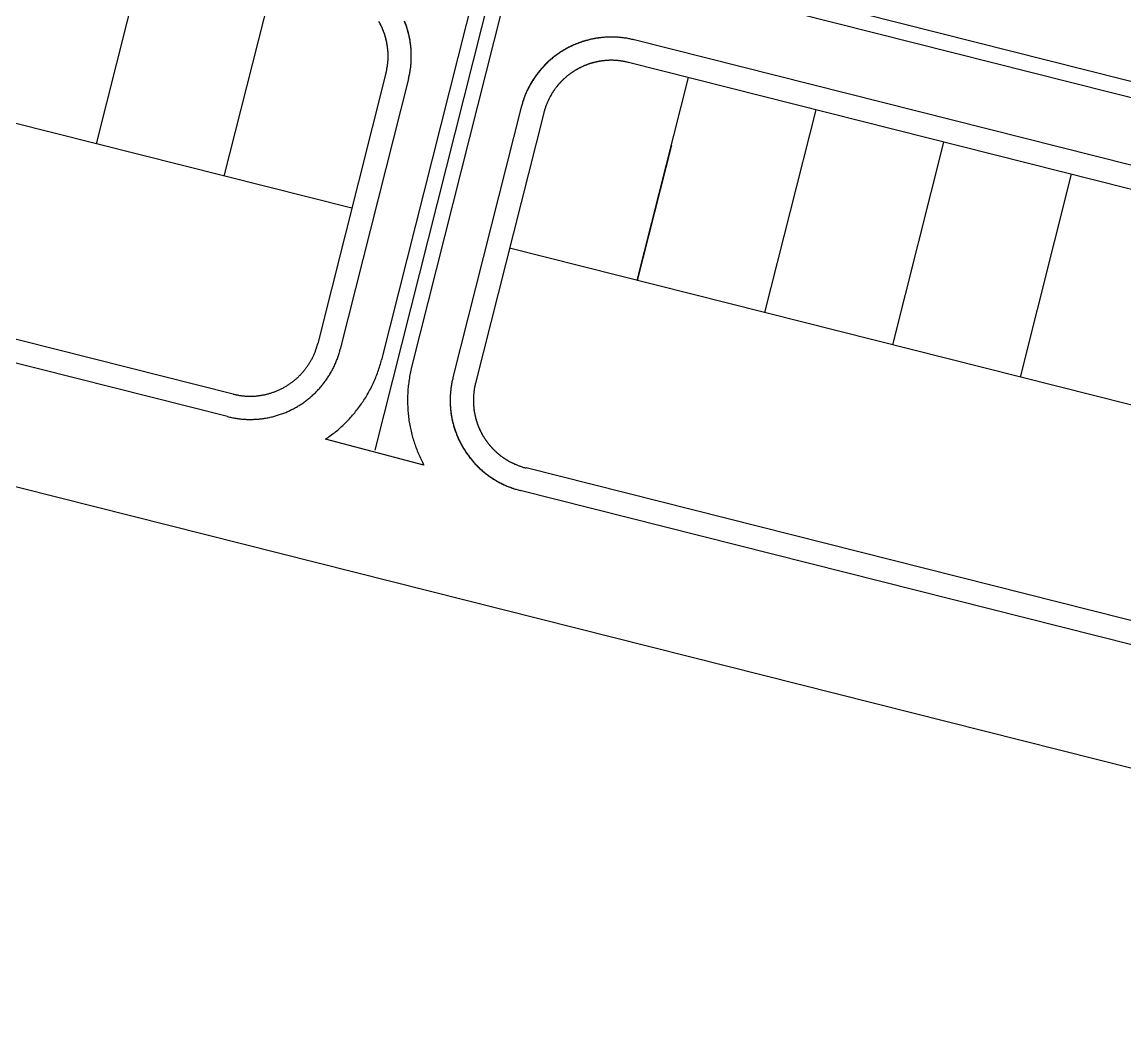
# Model space of a CAD drawing. Header units: metres. Extents: x 680594 to 684853, y 828874 to 830078.
# Drawn here: x 683528.8 to 683671.1, y 829248.1 to 829378.9 of the extents above; entities that cross this region are included whole.
import ezdxf

# ---------------------------------------------------------------- set-up
doc = ezdxf.new("R2010")
doc.units = ezdxf.units.M
doc.layers.add('PLOT_LINES', color=7, linetype='Continuous')

msp = doc.modelspace()

# ---------------------------------------------------------------- linework, layer by layer
at = {"layer": 'PLOT_LINES'}
for points in [[(683622.55, 829514.79), (683574.31, 829323.59)], [(683622.55, 829514.79), (683574.31, 829323.59)], [(683616.7, 829499.76), (683575.19, 829335.26)], [(683616.7, 829499.76), (683575.19, 829335.26)], [(683620.58, 829498.78), (683579.07, 829334.29)], [(683620.58, 829498.78), (683579.07, 829334.29)], [(684472.77, 829080.44), (682895.73, 829478.39)], [(683555.29, 829327.91), (683294.55, 829393.71)], [(683555.29, 829327.91), (683294.55, 829393.71)], [(683882.73, 829318), (683598.72, 829389.66)], [(683882.73, 829318), (683598.72, 829389.66)], [(683571.35, 829354.8), (683439.49, 829388.07)], [(683571.35, 829354.8), (683439.49, 829388.07)], [(683538.39, 829363.12), (683544.99, 829389.29)], [(683538.39, 829363.12), (683544.99, 829389.29)], [(683882.24, 829316.06), (683598.23, 829387.72)], [(683882.24, 829316.06), (683598.23, 829387.72)], [(683554.87, 829358.96), (683561.48, 829385.14)], [(683554.87, 829358.96), (683561.48, 829385.14)], [(683575.76, 829372.25), (683575.78, 829372.35), (683575.81, 829372.45), (683575.83, 829372.56), (683575.85, 829372.66), (683575.87, 829372.76), (683575.89, 829372.86), (683575.91, 829372.97), (683575.93, 829373.07), (683575.94, 829373.17), (683575.95, 829373.28), (683575.97, 829373.38), (683575.98, 829373.49), (683575.99, 829373.59), (683576, 829373.69), (683576.01, 829373.8), (683576.02, 829373.9), (683576.02, 829374.01), (683576.03, 829374.11), (683576.03, 829374.22), (683576.03, 829374.32), (683576.03, 829374.43), (683576.03, 829374.53), (683576.03, 829374.64), (683576.03, 829374.74), (683576.02, 829374.85), (683576.02, 829374.95), (683576.01, 829375.05), (683576, 829375.16), (683576, 829375.26), (683575.99, 829375.37), (683575.97, 829375.47), (683575.96, 829375.58), (683575.95, 829375.68), (683575.93, 829375.78), (683575.92, 829375.89), (683575.9, 829375.99), (683575.88, 829376.09), (683575.86, 829376.2), (683575.84, 829376.3), (683575.82, 829376.4), (683575.8, 829376.5), (683575.77, 829376.6), (683575.75, 829376.71), (683575.72, 829376.81), (683575.69, 829376.91), (683575.66, 829377.01), (683575.63, 829377.11), (683575.6, 829377.21), (683575.57, 829377.31), (683575.53, 829377.41), (683575.5, 829377.51), (683575.46, 829377.6), (683575.42, 829377.7), (683575.39, 829377.8), (683575.35, 829377.9), (683575.31, 829377.99), (683575.26, 829378.09), (683575.22, 829378.18), (683575.18, 829378.28), (683575.13, 829378.37), (683575.09, 829378.47), (683575.04, 829378.56), (683574.99, 829378.65), (683574.94, 829378.75), (683574.89, 829378.84), (683574.84, 829378.93)], [(683575.76, 829372.25), (683575.78, 829372.35), (683575.81, 829372.45), (683575.83, 829372.56), (683575.85, 829372.66), (683575.87, 829372.76), (683575.89, 829372.87), (683575.91, 829372.97), (683575.93, 829373.08), (683575.94, 829373.18), (683575.96, 829373.29), (683575.97, 829373.39), (683575.98, 829373.49), (683575.99, 829373.6), (683576, 829373.71), (683576.01, 829373.81), (683576.02, 829373.92), (683576.02, 829374.02), (683576.03, 829374.13), (683576.03, 829374.23), (683576.03, 829374.34), (683576.03, 829374.44), (683576.03, 829374.55), (683576.03, 829374.65), (683576.03, 829374.76), (683576.02, 829374.86), (683576.02, 829374.97), (683576.01, 829375.08), (683576, 829375.18), (683575.99, 829375.29), (683575.98, 829375.39), (683575.97, 829375.5), (683575.96, 829375.6), (683575.94, 829375.7), (683575.93, 829375.81), (683575.91, 829375.91), (683575.89, 829376.02), (683575.88, 829376.12), (683575.86, 829376.22), (683575.83, 829376.33), (683575.81, 829376.43), (683575.79, 829376.53), (683575.76, 829376.64), (683575.74, 829376.74), (683575.71, 829376.84), (683575.68, 829376.94), (683575.65, 829377.04), (683575.62, 829377.14), (683575.59, 829377.24), (683575.55, 829377.34), (683575.52, 829377.44), (683575.48, 829377.54), (683575.45, 829377.64), (683575.41, 829377.74), (683575.37, 829377.84), (683575.33, 829377.94), (683575.29, 829378.03), (683575.25, 829378.13), (683575.2, 829378.23), (683575.16, 829378.32), (683575.11, 829378.42), (683575.06, 829378.51), (683575.02, 829378.6), (683574.97, 829378.7), (683574.92, 829378.79), (683574.87, 829378.88)], [(683578.67, 829371.52), (683578.7, 829371.65), (683578.73, 829371.79), (683578.76, 829371.93), (683578.79, 829372.06), (683578.82, 829372.2), (683578.84, 829372.34), (683578.87, 829372.48), (683578.89, 829372.62), (683578.91, 829372.76), (683578.93, 829372.9), (683578.95, 829373.04), (683578.96, 829373.18), (683578.98, 829373.32), (683578.99, 829373.46), (683579, 829373.6), (683579.01, 829373.74), (683579.02, 829373.88), (683579.02, 829374.02), (683579.03, 829374.16), (683579.03, 829374.3), (683579.03, 829374.44), (683579.03, 829374.58), (683579.03, 829374.72), (683579.02, 829374.86), (683579.02, 829375), (683579.01, 829375.14), (683579, 829375.28), (683578.99, 829375.42), (683578.98, 829375.56), (683578.97, 829375.7), (683578.95, 829375.84), (683578.93, 829375.98), (683578.92, 829376.12), (683578.89, 829376.26), (683578.87, 829376.4), (683578.85, 829376.54), (683578.82, 829376.68), (683578.8, 829376.82), (683578.77, 829376.95), (683578.74, 829377.09), (683578.71, 829377.23), (683578.67, 829377.36), (683578.64, 829377.5), (683578.6, 829377.64), (683578.56, 829377.77), (683578.52, 829377.91), (683578.48, 829378.04), (683578.44, 829378.18), (683578.4, 829378.31), (683578.35, 829378.44), (683578.3, 829378.57), (683578.25, 829378.71), (683578.2, 829378.84), (683578.15, 829378.97)], [(683578.67, 829371.52), (683578.7, 829371.65), (683578.73, 829371.79), (683578.76, 829371.92), (683578.79, 829372.06), (683578.82, 829372.2), (683578.84, 829372.33), (683578.87, 829372.47), (683578.89, 829372.61), (683578.91, 829372.75), (683578.93, 829372.89), (683578.95, 829373.02), (683578.96, 829373.16), (683578.98, 829373.3), (683578.99, 829373.44), (683579, 829373.58), (683579.01, 829373.72), (683579.02, 829373.86), (683579.02, 829374), (683579.03, 829374.14), (683579.03, 829374.28), (683579.03, 829374.42), (683579.03, 829374.56), (683579.03, 829374.7), (683579.03, 829374.84), (683579.02, 829374.98), (683579.01, 829375.12), (683579, 829375.25), (683578.99, 829375.39), (683578.98, 829375.53), (683578.97, 829375.67), (683578.95, 829375.81), (683578.94, 829375.95), (683578.92, 829376.09), (683578.9, 829376.23), (683578.88, 829376.36), (683578.86, 829376.5), (683578.83, 829376.64), (683578.8, 829376.78), (683578.78, 829376.91), (683578.75, 829377.05), (683578.72, 829377.19), (683578.68, 829377.32), (683578.65, 829377.46), (683578.61, 829377.59), (683578.58, 829377.73), (683578.54, 829377.86), (683578.5, 829377.99), (683578.46, 829378.13), (683578.41, 829378.26), (683578.37, 829378.39), (683578.32, 829378.52), (683578.27, 829378.66), (683578.22, 829378.79), (683578.17, 829378.92)], [(683607.78, 829376.55), (683607.65, 829376.58), (683607.51, 829376.61), (683607.37, 829376.64), (683607.23, 829376.67), (683607.1, 829376.7), (683606.96, 829376.72), (683606.82, 829376.75), (683606.68, 829376.77), (683606.54, 829376.79), (683606.4, 829376.81), (683606.26, 829376.83), (683606.12, 829376.84), (683605.98, 829376.86), (683605.84, 829376.87), (683605.7, 829376.88), (683605.56, 829376.89), (683605.42, 829376.9), (683605.28, 829376.9), (683605.14, 829376.91), (683605, 829376.91), (683604.86, 829376.91), (683604.72, 829376.91), (683604.58, 829376.91), (683604.44, 829376.9), (683604.3, 829376.9), (683604.16, 829376.89), (683604.02, 829376.88), (683603.88, 829376.87), (683603.73, 829376.86), (683603.59, 829376.84), (683603.46, 829376.83), (683603.32, 829376.81), (683603.18, 829376.79), (683603.04, 829376.77), (683602.9, 829376.75), (683602.76, 829376.73), (683602.62, 829376.7), (683602.48, 829376.67), (683602.35, 829376.65), (683602.21, 829376.62), (683602.07, 829376.58), (683601.93, 829376.55), (683601.8, 829376.52), (683601.66, 829376.48), (683601.53, 829376.44), (683601.39, 829376.4), (683601.26, 829376.36), (683601.12, 829376.32), (683600.99, 829376.27), (683600.86, 829376.23), (683600.72, 829376.18), (683600.59, 829376.13), (683600.46, 829376.08), (683600.33, 829376.03), (683600.2, 829375.97), (683600.07, 829375.92), (683599.94, 829375.86), (683599.81, 829375.8), (683599.69, 829375.74), (683599.56, 829375.68), (683599.43, 829375.62), (683599.31, 829375.56), (683599.18, 829375.49), (683599.06, 829375.42), (683598.94, 829375.35), (683598.82, 829375.28), (683598.7, 829375.21), (683598.57, 829375.14), (683598.46, 829375.07), (683598.34, 829374.99), (683598.22, 829374.91), (683598.1, 829374.84), (683597.99, 829374.76), (683597.87, 829374.67), (683597.76, 829374.59), (683597.64, 829374.51), (683597.53, 829374.42), (683597.42, 829374.34), (683597.31, 829374.25), (683597.2, 829374.16), (683597.09, 829374.07), (683596.99, 829373.98), (683596.88, 829373.89), (683596.78, 829373.79), (683596.67, 829373.7), (683596.57, 829373.6), (683596.47, 829373.5), (683596.37, 829373.4), (683596.27, 829373.3), (683596.17, 829373.2), (683596.08, 829373.1), (683595.98, 829373), (683595.89, 829372.89), (683595.79, 829372.79), (683595.7, 829372.68), (683595.61, 829372.57), (683595.52, 829372.46), (683595.43, 829372.35), (683595.35, 829372.24), (683595.26, 829372.13), (683595.18, 829372.02), (683595.1, 829371.9), (683595.01, 829371.79), (683594.93, 829371.67), (683594.86, 829371.56), (683594.78, 829371.44), (683594.7, 829371.32), (683594.63, 829371.2), (683594.56, 829371.08), (683594.48, 829370.96), (683594.41, 829370.84), (683594.34, 829370.72), (683594.28, 829370.59), (683594.21, 829370.47), (683594.15, 829370.34), (683594.08, 829370.22), (683594.02, 829370.09), (683593.96, 829369.96), (683593.9, 829369.84), (683593.85, 829369.71), (683593.79, 829369.58), (683593.74, 829369.45), (683593.69, 829369.32), (683593.63, 829369.19), (683593.59, 829369.05), (683593.54, 829368.92), (683593.49, 829368.79), (683593.45, 829368.66), (683593.4, 829368.52), (683593.36, 829368.39), (683593.32, 829368.25), (683593.28, 829368.12), (683593.25, 829367.98), (683593.21, 829367.85)], [(683607.78, 829376.55), (683607.65, 829376.58), (683607.51, 829376.61), (683607.37, 829376.64), (683607.24, 829376.67), (683607.1, 829376.7), (683606.96, 829376.72), (683606.83, 829376.75), (683606.69, 829376.77), (683606.55, 829376.79), (683606.41, 829376.81), (683606.27, 829376.82), (683606.13, 829376.84), (683606, 829376.85), (683605.86, 829376.87), (683605.72, 829376.88), (683605.58, 829376.89), (683605.44, 829376.9), (683605.3, 829376.9), (683605.16, 829376.91), (683605.02, 829376.91), (683604.88, 829376.91), (683604.74, 829376.91), (683604.6, 829376.91), (683604.46, 829376.9), (683604.32, 829376.9), (683604.18, 829376.89), (683604.04, 829376.88), (683603.9, 829376.87), (683603.77, 829376.86), (683603.63, 829376.85), (683603.49, 829376.83), (683603.35, 829376.82), (683603.21, 829376.8), (683603.07, 829376.78), (683602.93, 829376.76), (683602.8, 829376.73), (683602.66, 829376.71), (683602.52, 829376.68), (683602.38, 829376.65), (683602.25, 829376.63), (683602.11, 829376.59), (683601.98, 829376.56), (683601.84, 829376.53), (683601.71, 829376.49), (683601.57, 829376.45), (683601.44, 829376.42), (683601.3, 829376.37), (683601.17, 829376.33), (683601.04, 829376.29), (683600.91, 829376.24), (683600.77, 829376.2), (683600.64, 829376.15), (683600.51, 829376.1), (683600.38, 829376.05), (683600.25, 829376), (683600.12, 829375.94), (683600, 829375.89), (683599.87, 829375.83), (683599.74, 829375.77), (683599.62, 829375.71), (683599.49, 829375.65), (683599.37, 829375.59), (683599.24, 829375.52), (683599.12, 829375.46), (683599, 829375.39), (683598.88, 829375.32), (683598.76, 829375.25), (683598.64, 829375.18), (683598.52, 829375.1), (683598.4, 829375.03), (683598.28, 829374.95), (683598.16, 829374.88), (683598.05, 829374.8), (683597.93, 829374.72), (683597.82, 829374.64), (683597.71, 829374.56), (683597.6, 829374.47), (683597.49, 829374.39), (683597.38, 829374.3), (683597.27, 829374.21), (683597.16, 829374.12), (683597.05, 829374.03), (683596.95, 829373.94), (683596.84, 829373.85), (683596.74, 829373.76), (683596.64, 829373.66), (683596.54, 829373.57), (683596.43, 829373.47), (683596.34, 829373.37), (683596.24, 829373.27), (683596.14, 829373.17), (683596.05, 829373.07), (683595.95, 829372.96), (683595.86, 829372.86), (683595.77, 829372.76), (683595.68, 829372.65), (683595.59, 829372.54), (683595.5, 829372.43), (683595.41, 829372.32), (683595.33, 829372.21), (683595.24, 829372.1), (683595.16, 829371.99), (683595.08, 829371.88), (683595, 829371.76), (683594.92, 829371.65), (683594.84, 829371.53), (683594.76, 829371.42), (683594.69, 829371.3), (683594.61, 829371.18), (683594.54, 829371.06), (683594.47, 829370.94), (683594.4, 829370.82), (683594.33, 829370.7), (683594.27, 829370.57), (683594.2, 829370.45), (683594.14, 829370.33), (683594.08, 829370.2), (683594.02, 829370.08), (683593.96, 829369.95), (683593.9, 829369.82), (683593.84, 829369.69), (683593.79, 829369.57), (683593.73, 829369.44), (683593.68, 829369.31), (683593.63, 829369.18), (683593.58, 829369.05), (683593.53, 829368.91), (683593.49, 829368.78), (683593.44, 829368.65), (683593.4, 829368.52), (683593.36, 829368.38), (683593.32, 829368.25), (683593.28, 829368.12), (683593.25, 829367.98), (683593.21, 829367.85)], [(683868.52, 829310.75), (683607.78, 829376.55)], [(683868.52, 829310.75), (683607.78, 829376.55)], [(683607.05, 829373.64), (683606.95, 829373.66), (683606.84, 829373.69), (683606.74, 829373.71), (683606.64, 829373.73), (683606.53, 829373.75), (683606.43, 829373.77), (683606.33, 829373.79), (683606.22, 829373.8), (683606.12, 829373.82), (683606.01, 829373.83), (683605.91, 829373.85), (683605.8, 829373.86), (683605.7, 829373.87), (683605.59, 829373.88), (683605.49, 829373.89), (683605.38, 829373.89), (683605.28, 829373.9), (683605.17, 829373.9), (683605.07, 829373.91), (683604.96, 829373.91), (683604.86, 829373.91), (683604.75, 829373.91), (683604.64, 829373.91), (683604.54, 829373.9), (683604.43, 829373.9), (683604.33, 829373.89), (683604.22, 829373.89), (683604.12, 829373.88), (683604.01, 829373.87), (683603.91, 829373.86), (683603.8, 829373.85), (683603.7, 829373.84), (683603.59, 829373.82), (683603.49, 829373.81), (683603.39, 829373.79), (683603.28, 829373.77), (683603.18, 829373.75), (683603.07, 829373.73), (683602.97, 829373.71), (683602.87, 829373.69), (683602.76, 829373.67), (683602.66, 829373.64), (683602.56, 829373.61), (683602.46, 829373.59), (683602.36, 829373.56), (683602.26, 829373.53), (683602.15, 829373.5), (683602.05, 829373.47), (683601.95, 829373.43), (683601.85, 829373.4), (683601.75, 829373.36), (683601.66, 829373.33), (683601.56, 829373.29), (683601.46, 829373.25), (683601.36, 829373.21), (683601.27, 829373.17), (683601.17, 829373.12), (683601.07, 829373.08), (683600.98, 829373.04), (683600.88, 829372.99), (683600.79, 829372.94), (683600.69, 829372.89), (683600.6, 829372.85), (683600.51, 829372.79), (683600.42, 829372.74), (683600.32, 829372.69), (683600.23, 829372.64), (683600.14, 829372.58), (683600.05, 829372.53), (683599.96, 829372.47), (683599.88, 829372.41), (683599.79, 829372.35), (683599.7, 829372.29), (683599.62, 829372.23), (683599.53, 829372.17), (683599.44, 829372.11), (683599.36, 829372.04), (683599.28, 829371.98), (683599.2, 829371.91), (683599.11, 829371.85), (683599.03, 829371.78), (683598.95, 829371.71), (683598.87, 829371.64), (683598.79, 829371.57), (683598.72, 829371.5), (683598.64, 829371.43), (683598.56, 829371.35), (683598.49, 829371.28), (683598.41, 829371.21), (683598.34, 829371.13), (683598.27, 829371.05), (683598.2, 829370.98), (683598.13, 829370.9), (683598.06, 829370.82), (683597.99, 829370.74), (683597.92, 829370.66), (683597.85, 829370.58), (683597.79, 829370.49), (683597.72, 829370.41), (683597.66, 829370.33), (683597.6, 829370.24), (683597.53, 829370.16), (683597.47, 829370.07), (683597.41, 829369.98), (683597.35, 829369.9), (683597.3, 829369.81), (683597.24, 829369.72), (683597.18, 829369.63), (683597.13, 829369.54), (683597.07, 829369.45), (683597.02, 829369.36), (683596.97, 829369.26), (683596.92, 829369.17), (683596.87, 829369.08), (683596.82, 829368.98), (683596.77, 829368.89), (683596.73, 829368.8), (683596.68, 829368.7), (683596.64, 829368.6), (683596.6, 829368.51), (683596.56, 829368.41), (683596.52, 829368.31), (683596.48, 829368.22), (683596.44, 829368.12), (683596.4, 829368.02), (683596.36, 829367.92), (683596.33, 829367.82), (683596.3, 829367.72), (683596.26, 829367.62), (683596.23, 829367.52), (683596.2, 829367.42), (683596.17, 829367.32), (683596.15, 829367.21), (683596.12, 829367.11)], [(683607.05, 829373.64), (683606.95, 829373.66), (683606.84, 829373.69), (683606.74, 829373.71), (683606.64, 829373.73), (683606.54, 829373.75), (683606.43, 829373.77), (683606.33, 829373.79), (683606.23, 829373.8), (683606.12, 829373.82), (683606.02, 829373.83), (683605.92, 829373.85), (683605.81, 829373.86), (683605.71, 829373.87), (683605.6, 829373.88), (683605.5, 829373.89), (683605.4, 829373.89), (683605.29, 829373.9), (683605.19, 829373.9), (683605.08, 829373.91), (683604.98, 829373.91), (683604.87, 829373.91), (683604.77, 829373.91), (683604.66, 829373.91), (683604.56, 829373.91), (683604.45, 829373.9), (683604.35, 829373.9), (683604.24, 829373.89), (683604.14, 829373.88), (683604.04, 829373.87), (683603.93, 829373.86), (683603.83, 829373.85), (683603.72, 829373.84), (683603.62, 829373.83), (683603.52, 829373.81), (683603.41, 829373.79), (683603.31, 829373.78), (683603.21, 829373.76), (683603.1, 829373.74), (683603, 829373.72), (683602.9, 829373.7), (683602.8, 829373.67), (683602.69, 829373.65), (683602.59, 829373.62), (683602.49, 829373.6), (683602.39, 829373.57), (683602.29, 829373.54), (683602.19, 829373.51), (683602.09, 829373.48), (683601.99, 829373.44), (683601.89, 829373.41), (683601.79, 829373.38), (683601.69, 829373.34), (683601.6, 829373.3), (683601.5, 829373.26), (683601.4, 829373.22), (683601.31, 829373.18), (683601.21, 829373.14), (683601.11, 829373.1), (683601.02, 829373.06), (683600.92, 829373.01), (683600.83, 829372.96), (683600.74, 829372.92), (683600.64, 829372.87), (683600.55, 829372.82), (683600.46, 829372.77), (683600.37, 829372.72), (683600.28, 829372.66), (683600.19, 829372.61), (683600.1, 829372.56), (683600.01, 829372.5), (683599.92, 829372.44), (683599.83, 829372.39), (683599.75, 829372.33), (683599.66, 829372.27), (683599.58, 829372.21), (683599.49, 829372.14), (683599.41, 829372.08), (683599.33, 829372.02), (683599.24, 829371.95), (683599.16, 829371.89), (683599.08, 829371.82), (683599, 829371.75), (683598.92, 829371.68), (683598.84, 829371.62), (683598.77, 829371.54), (683598.69, 829371.47), (683598.61, 829371.4), (683598.54, 829371.33), (683598.46, 829371.25), (683598.39, 829371.18), (683598.32, 829371.1), (683598.25, 829371.03), (683598.18, 829370.95), (683598.11, 829370.87), (683598.04, 829370.79), (683597.97, 829370.71), (683597.9, 829370.63), (683597.84, 829370.55), (683597.77, 829370.47), (683597.71, 829370.39), (683597.64, 829370.3), (683597.58, 829370.22), (683597.52, 829370.14), (683597.46, 829370.05), (683597.4, 829369.96), (683597.34, 829369.88), (683597.28, 829369.79), (683597.23, 829369.7), (683597.17, 829369.61), (683597.12, 829369.52), (683597.07, 829369.43), (683597.01, 829369.34), (683596.96, 829369.25), (683596.91, 829369.16), (683596.86, 829369.06), (683596.82, 829368.97), (683596.77, 829368.88), (683596.72, 829368.78), (683596.68, 829368.69), (683596.64, 829368.59), (683596.59, 829368.5), (683596.55, 829368.4), (683596.51, 829368.3), (683596.47, 829368.21), (683596.43, 829368.11), (683596.4, 829368.01), (683596.36, 829367.91), (683596.33, 829367.81), (683596.29, 829367.72), (683596.26, 829367.62), (683596.23, 829367.52), (683596.2, 829367.41), (683596.17, 829367.31), (683596.15, 829367.21), (683596.12, 829367.11)], [(683575.76, 829372.25), (683566.95, 829337.34)], [(683575.76, 829372.25), (683566.95, 829337.34)], [(683697.22, 829350.88), (683607.05, 829373.64)], [(683697.22, 829350.88), (683607.05, 829373.64)], [(683578.67, 829371.52), (683569.86, 829336.61)], [(683578.67, 829371.52), (683569.86, 829336.61)], [(683608.2, 829345.5), (683614.81, 829371.68)], [(683608.2, 829345.5), (683614.81, 829371.68)], [(683593.21, 829367.85), (683584.4, 829332.94)], [(683593.21, 829367.85), (683584.4, 829332.94)], [(683596.12, 829367.11), (683587.31, 829332.21)], [(683596.12, 829367.11), (683587.31, 829332.21)], [(683624.68, 829341.34), (683631.29, 829367.52)], [(683624.68, 829341.34), (683631.29, 829367.52)], [(683612.6, 829362.95), (683608.2, 829345.5)], [(683612.6, 829362.95), (683608.2, 829345.5)], [(683641.17, 829337.18), (683647.77, 829363.36)], [(683641.17, 829337.18), (683647.77, 829363.36)], [(683556.02, 829330.82), (683432.88, 829361.89)], [(683556.02, 829330.82), (683432.88, 829361.89)], [(683657.65, 829333.02), (683664.26, 829359.2)], [(683657.65, 829333.02), (683664.26, 829359.2)], [(683690.62, 829324.7), (683591.72, 829349.66)], [(683690.62, 829324.7), (683591.72, 829349.66)], [(683556.02, 829330.82), (683556.12, 829330.79), (683556.23, 829330.77), (683556.33, 829330.75), (683556.43, 829330.73), (683556.53, 829330.71), (683556.64, 829330.69), (683556.74, 829330.67), (683556.84, 829330.65), (683556.95, 829330.64), (683557.05, 829330.62), (683557.15, 829330.61), (683557.26, 829330.6), (683557.36, 829330.59), (683557.47, 829330.58), (683557.57, 829330.57), (683557.68, 829330.56), (683557.78, 829330.56), (683557.88, 829330.55), (683557.99, 829330.55), (683558.09, 829330.55), (683558.2, 829330.55), (683558.3, 829330.55), (683558.41, 829330.55), (683558.51, 829330.55), (683558.62, 829330.55), (683558.72, 829330.56), (683558.83, 829330.57), (683558.93, 829330.57), (683559.04, 829330.58), (683559.14, 829330.59), (683559.24, 829330.6), (683559.35, 829330.62), (683559.45, 829330.63), (683559.55, 829330.64), (683559.66, 829330.66), (683559.76, 829330.68), (683559.86, 829330.7), (683559.97, 829330.72), (683560.07, 829330.74), (683560.17, 829330.76), (683560.27, 829330.78), (683560.38, 829330.81), (683560.48, 829330.83), (683560.58, 829330.86), (683560.68, 829330.89), (683560.78, 829330.92), (683560.88, 829330.95), (683560.98, 829330.98), (683561.08, 829331.01), (683561.18, 829331.05), (683561.28, 829331.08), (683561.38, 829331.12), (683561.47, 829331.15), (683561.57, 829331.19), (683561.67, 829331.23), (683561.77, 829331.27), (683561.86, 829331.31), (683561.96, 829331.36), (683562.05, 829331.4), (683562.15, 829331.45), (683562.24, 829331.49), (683562.33, 829331.54), (683562.43, 829331.59), (683562.52, 829331.64), (683562.61, 829331.69), (683562.7, 829331.74), (683562.79, 829331.79), (683562.88, 829331.85), (683562.97, 829331.9), (683563.06, 829331.96), (683563.15, 829332.01), (683563.24, 829332.07), (683563.32, 829332.13), (683563.41, 829332.19), (683563.49, 829332.25), (683563.58, 829332.31), (683563.66, 829332.37), (683563.74, 829332.44), (683563.83, 829332.5), (683563.91, 829332.57), (683563.99, 829332.64), (683564.07, 829332.7), (683564.15, 829332.77), (683564.23, 829332.84), (683564.3, 829332.91), (683564.38, 829332.98), (683564.46, 829333.05), (683564.53, 829333.13), (683564.61, 829333.2), (683564.68, 829333.28), (683564.75, 829333.35), (683564.82, 829333.43), (683564.9, 829333.5), (683564.96, 829333.58), (683565.03, 829333.66), (683565.1, 829333.74), (683565.17, 829333.82), (683565.24, 829333.9), (683565.3, 829333.98), (683565.36, 829334.07), (683565.43, 829334.15), (683565.49, 829334.24), (683565.55, 829334.32), (683565.61, 829334.41), (683565.67, 829334.49), (683565.73, 829334.58), (683565.79, 829334.67), (683565.84, 829334.76), (683565.9, 829334.84), (683565.95, 829334.93), (683566.01, 829335.02), (683566.06, 829335.11), (683566.11, 829335.21), (683566.16, 829335.3), (683566.21, 829335.39), (683566.26, 829335.48), (683566.3, 829335.58), (683566.35, 829335.67), (683566.39, 829335.77), (683566.44, 829335.86), (683566.48, 829335.96), (683566.52, 829336.05), (683566.56, 829336.15), (683566.6, 829336.25), (683566.64, 829336.35), (683566.67, 829336.44), (683566.71, 829336.54), (683566.74, 829336.64), (683566.78, 829336.74), (683566.81, 829336.84), (683566.84, 829336.94), (683566.87, 829337.04), (683566.9, 829337.14), (683566.92, 829337.24), (683566.95, 829337.34)], [(683556.02, 829330.82), (683556.12, 829330.79), (683556.23, 829330.77), (683556.33, 829330.75), (683556.43, 829330.73), (683556.53, 829330.71), (683556.64, 829330.69), (683556.74, 829330.67), (683556.84, 829330.65), (683556.95, 829330.64), (683557.05, 829330.62), (683557.15, 829330.61), (683557.26, 829330.6), (683557.36, 829330.59), (683557.47, 829330.58), (683557.57, 829330.57), (683557.68, 829330.56), (683557.78, 829330.56), (683557.88, 829330.55), (683557.99, 829330.55), (683558.09, 829330.55), (683558.2, 829330.55), (683558.3, 829330.55), (683558.41, 829330.55), (683558.51, 829330.55), (683558.62, 829330.55), (683558.72, 829330.56), (683558.83, 829330.57), (683558.93, 829330.57), (683559.04, 829330.58), (683559.14, 829330.59), (683559.24, 829330.6), (683559.35, 829330.62), (683559.45, 829330.63), (683559.55, 829330.64), (683559.66, 829330.66), (683559.76, 829330.68), (683559.86, 829330.7), (683559.97, 829330.72), (683560.07, 829330.74), (683560.17, 829330.76), (683560.27, 829330.78), (683560.38, 829330.81), (683560.48, 829330.83), (683560.58, 829330.86), (683560.68, 829330.89), (683560.78, 829330.92), (683560.88, 829330.95), (683560.98, 829330.98), (683561.08, 829331.01), (683561.18, 829331.05), (683561.28, 829331.08), (683561.38, 829331.12), (683561.47, 829331.15), (683561.57, 829331.19), (683561.67, 829331.23), (683561.77, 829331.27), (683561.86, 829331.31), (683561.96, 829331.36), (683562.05, 829331.4), (683562.15, 829331.45), (683562.24, 829331.49), (683562.33, 829331.54), (683562.43, 829331.59), (683562.52, 829331.64), (683562.61, 829331.69), (683562.7, 829331.74), (683562.79, 829331.79), (683562.88, 829331.85), (683562.97, 829331.9), (683563.06, 829331.96), (683563.15, 829332.01), (683563.24, 829332.07), (683563.32, 829332.13), (683563.41, 829332.19), (683563.49, 829332.25), (683563.58, 829332.31), (683563.66, 829332.37), (683563.74, 829332.44), (683563.83, 829332.5), (683563.91, 829332.57), (683563.99, 829332.64), (683564.07, 829332.7), (683564.15, 829332.77), (683564.23, 829332.84), (683564.3, 829332.91), (683564.38, 829332.98), (683564.46, 829333.05), (683564.53, 829333.13), (683564.61, 829333.2), (683564.68, 829333.28), (683564.75, 829333.35), (683564.82, 829333.43), (683564.9, 829333.5), (683564.96, 829333.58), (683565.03, 829333.66), (683565.1, 829333.74), (683565.17, 829333.82), (683565.24, 829333.9), (683565.3, 829333.98), (683565.36, 829334.07), (683565.43, 829334.15), (683565.49, 829334.24), (683565.55, 829334.32), (683565.61, 829334.41), (683565.67, 829334.49), (683565.73, 829334.58), (683565.79, 829334.67), (683565.84, 829334.76), (683565.9, 829334.84), (683565.95, 829334.93), (683566.01, 829335.02), (683566.06, 829335.11), (683566.11, 829335.21), (683566.16, 829335.3), (683566.21, 829335.39), (683566.26, 829335.48), (683566.3, 829335.58), (683566.35, 829335.67), (683566.39, 829335.77), (683566.44, 829335.86), (683566.48, 829335.96), (683566.52, 829336.05), (683566.56, 829336.15), (683566.6, 829336.25), (683566.64, 829336.35), (683566.67, 829336.44), (683566.71, 829336.54), (683566.74, 829336.64), (683566.78, 829336.74), (683566.81, 829336.84), (683566.84, 829336.94), (683566.87, 829337.04), (683566.9, 829337.14), (683566.92, 829337.24), (683566.95, 829337.34)], [(683555.29, 829327.91), (683555.42, 829327.88), (683555.56, 829327.85), (683555.7, 829327.82), (683555.83, 829327.79), (683555.97, 829327.76), (683556.11, 829327.73), (683556.24, 829327.71), (683556.38, 829327.69), (683556.52, 829327.67), (683556.66, 829327.65), (683556.8, 829327.63), (683556.94, 829327.62), (683557.07, 829327.6), (683557.21, 829327.59), (683557.35, 829327.58), (683557.49, 829327.57), (683557.63, 829327.56), (683557.77, 829327.55), (683557.91, 829327.55), (683558.05, 829327.55), (683558.19, 829327.55), (683558.33, 829327.55), (683558.47, 829327.55), (683558.61, 829327.55), (683558.75, 829327.56), (683558.89, 829327.56), (683559.03, 829327.57), (683559.17, 829327.58), (683559.31, 829327.59), (683559.44, 829327.61), (683559.58, 829327.62), (683559.72, 829327.64), (683559.86, 829327.66), (683560, 829327.68), (683560.14, 829327.7), (683560.27, 829327.72), (683560.41, 829327.75), (683560.55, 829327.77), (683560.69, 829327.8), (683560.82, 829327.83), (683560.96, 829327.86), (683561.09, 829327.89), (683561.23, 829327.93), (683561.36, 829327.96), (683561.5, 829328), (683561.63, 829328.04), (683561.77, 829328.08), (683561.9, 829328.12), (683562.03, 829328.17), (683562.16, 829328.21), (683562.3, 829328.26), (683562.43, 829328.31), (683562.56, 829328.36), (683562.69, 829328.41), (683562.82, 829328.46), (683562.95, 829328.51), (683563.07, 829328.57), (683563.2, 829328.63), (683563.33, 829328.69), (683563.45, 829328.75), (683563.58, 829328.81), (683563.7, 829328.87), (683563.83, 829328.93), (683563.95, 829329), (683564.07, 829329.07), (683564.19, 829329.14), (683564.32, 829329.21), (683564.44, 829329.28), (683564.55, 829329.35), (683564.67, 829329.43), (683564.79, 829329.5), (683564.91, 829329.58), (683565.02, 829329.66), (683565.14, 829329.74), (683565.25, 829329.82), (683565.36, 829329.9), (683565.47, 829329.98), (683565.59, 829330.07), (683565.69, 829330.16), (683565.8, 829330.24), (683565.91, 829330.33), (683566.02, 829330.42), (683566.12, 829330.51), (683566.23, 829330.61), (683566.33, 829330.7), (683566.43, 829330.79), (683566.54, 829330.89), (683566.64, 829330.99), (683566.73, 829331.09), (683566.83, 829331.19), (683566.93, 829331.29), (683567.02, 829331.39), (683567.12, 829331.49), (683567.21, 829331.6), (683567.3, 829331.7), (683567.39, 829331.81), (683567.48, 829331.91), (683567.57, 829332.02), (683567.66, 829332.13), (683567.74, 829332.24), (683567.83, 829332.35), (683567.91, 829332.47), (683567.99, 829332.58), (683568.07, 829332.69), (683568.15, 829332.81), (683568.23, 829332.92), (683568.31, 829333.04), (683568.38, 829333.16), (683568.46, 829333.28), (683568.53, 829333.4), (683568.6, 829333.52), (683568.67, 829333.64), (683568.74, 829333.76), (683568.8, 829333.88), (683568.87, 829334.01), (683568.93, 829334.13), (683568.99, 829334.25), (683569.06, 829334.38), (683569.11, 829334.51), (683569.17, 829334.63), (683569.23, 829334.76), (683569.28, 829334.89), (683569.34, 829335.02), (683569.39, 829335.15), (683569.44, 829335.28), (683569.49, 829335.41), (683569.54, 829335.54), (683569.58, 829335.67), (683569.63, 829335.81), (683569.67, 829335.94), (683569.71, 829336.07), (683569.75, 829336.21), (683569.79, 829336.34), (683569.82, 829336.47), (683569.86, 829336.61)], [(683555.29, 829327.91), (683555.42, 829327.88), (683555.56, 829327.85), (683555.7, 829327.82), (683555.83, 829327.79), (683555.97, 829327.76), (683556.11, 829327.73), (683556.24, 829327.71), (683556.38, 829327.69), (683556.52, 829327.67), (683556.66, 829327.65), (683556.8, 829327.63), (683556.94, 829327.62), (683557.07, 829327.6), (683557.21, 829327.59), (683557.35, 829327.58), (683557.49, 829327.57), (683557.63, 829327.56), (683557.77, 829327.55), (683557.91, 829327.55), (683558.05, 829327.55), (683558.19, 829327.55), (683558.33, 829327.55), (683558.47, 829327.55), (683558.61, 829327.55), (683558.75, 829327.56), (683558.89, 829327.56), (683559.03, 829327.57), (683559.17, 829327.58), (683559.31, 829327.59), (683559.44, 829327.61), (683559.58, 829327.62), (683559.72, 829327.64), (683559.86, 829327.66), (683560, 829327.68), (683560.14, 829327.7), (683560.27, 829327.72), (683560.41, 829327.75), (683560.55, 829327.77), (683560.69, 829327.8), (683560.82, 829327.83), (683560.96, 829327.86), (683561.09, 829327.89), (683561.23, 829327.93), (683561.36, 829327.96), (683561.5, 829328), (683561.63, 829328.04), (683561.77, 829328.08), (683561.9, 829328.12), (683562.03, 829328.17), (683562.16, 829328.21), (683562.3, 829328.26), (683562.43, 829328.31), (683562.56, 829328.36), (683562.69, 829328.41), (683562.82, 829328.46), (683562.95, 829328.51), (683563.07, 829328.57), (683563.2, 829328.63), (683563.33, 829328.69), (683563.45, 829328.75), (683563.58, 829328.81), (683563.7, 829328.87), (683563.83, 829328.93), (683563.95, 829329), (683564.07, 829329.07), (683564.19, 829329.14), (683564.32, 829329.21), (683564.44, 829329.28), (683564.55, 829329.35), (683564.67, 829329.43), (683564.79, 829329.5), (683564.91, 829329.58), (683565.02, 829329.66), (683565.14, 829329.74), (683565.25, 829329.82), (683565.36, 829329.9), (683565.47, 829329.98), (683565.59, 829330.07), (683565.69, 829330.16), (683565.8, 829330.24), (683565.91, 829330.33), (683566.02, 829330.42), (683566.12, 829330.51), (683566.23, 829330.61), (683566.33, 829330.7), (683566.43, 829330.79), (683566.54, 829330.89), (683566.64, 829330.99), (683566.73, 829331.09), (683566.83, 829331.19), (683566.93, 829331.29), (683567.02, 829331.39), (683567.12, 829331.49), (683567.21, 829331.6), (683567.3, 829331.7), (683567.39, 829331.81), (683567.48, 829331.91), (683567.57, 829332.02), (683567.66, 829332.13), (683567.74, 829332.24), (683567.83, 829332.35), (683567.91, 829332.47), (683567.99, 829332.58), (683568.07, 829332.69), (683568.15, 829332.81), (683568.23, 829332.92), (683568.31, 829333.04), (683568.38, 829333.16), (683568.46, 829333.28), (683568.53, 829333.4), (683568.6, 829333.52), (683568.67, 829333.64), (683568.74, 829333.76), (683568.8, 829333.88), (683568.87, 829334.01), (683568.93, 829334.13), (683568.99, 829334.25), (683569.06, 829334.38), (683569.11, 829334.51), (683569.17, 829334.63), (683569.23, 829334.76), (683569.28, 829334.89), (683569.34, 829335.02), (683569.39, 829335.15), (683569.44, 829335.28), (683569.49, 829335.41), (683569.54, 829335.54), (683569.58, 829335.67), (683569.63, 829335.81), (683569.67, 829335.94), (683569.71, 829336.07), (683569.75, 829336.21), (683569.79, 829336.34), (683569.82, 829336.47), (683569.86, 829336.61)], [(683567.94, 829324.99), (683568.11, 829325.11), (683568.28, 829325.22), (683568.44, 829325.34), (683568.61, 829325.46), (683568.77, 829325.58), (683568.93, 829325.71), (683569.1, 829325.83), (683569.25, 829325.96), (683569.41, 829326.09), (683569.57, 829326.22), (683569.72, 829326.35), (683569.88, 829326.49), (683570.03, 829326.63), (683570.18, 829326.77), (683570.33, 829326.91), (683570.47, 829327.05), (683570.62, 829327.19), (683570.76, 829327.34), (683570.9, 829327.48), (683571.04, 829327.63), (683571.18, 829327.78), (683571.32, 829327.93), (683571.45, 829328.09), (683571.58, 829328.24), (683571.72, 829328.4), (683571.84, 829328.56), (683571.97, 829328.72), (683572.1, 829328.88), (683572.22, 829329.04), (683572.34, 829329.21), (683572.46, 829329.37), (683572.58, 829329.54), (683572.7, 829329.71), (683572.81, 829329.88), (683572.92, 829330.05), (683573.03, 829330.22), (683573.14, 829330.39), (683573.24, 829330.57), (683573.35, 829330.74), (683573.45, 829330.92), (683573.55, 829331.1), (683573.65, 829331.28), (683573.74, 829331.46), (683573.84, 829331.64), (683573.93, 829331.82), (683574.02, 829332), (683574.1, 829332.19), (683574.19, 829332.38), (683574.27, 829332.56), (683574.35, 829332.75), (683574.43, 829332.94), (683574.5, 829333.13), (683574.58, 829333.32), (683574.65, 829333.51), (683574.72, 829333.7), (683574.79, 829333.89), (683574.85, 829334.09), (683574.91, 829334.28), (683574.97, 829334.48), (683575.03, 829334.67), (683575.09, 829334.87), (683575.14, 829335.07), (683575.19, 829335.26)], [(683567.94, 829324.99), (683568.11, 829325.11), (683568.28, 829325.22), (683568.44, 829325.34), (683568.61, 829325.46), (683568.77, 829325.58), (683568.93, 829325.71), (683569.1, 829325.83), (683569.25, 829325.96), (683569.41, 829326.09), (683569.57, 829326.22), (683569.72, 829326.35), (683569.88, 829326.49), (683570.03, 829326.63), (683570.18, 829326.77), (683570.33, 829326.91), (683570.47, 829327.05), (683570.62, 829327.19), (683570.76, 829327.34), (683570.9, 829327.48), (683571.04, 829327.63), (683571.18, 829327.78), (683571.32, 829327.93), (683571.45, 829328.09), (683571.58, 829328.24), (683571.72, 829328.4), (683571.84, 829328.56), (683571.97, 829328.72), (683572.1, 829328.88), (683572.22, 829329.04), (683572.34, 829329.21), (683572.46, 829329.37), (683572.58, 829329.54), (683572.7, 829329.71), (683572.81, 829329.88), (683572.92, 829330.05), (683573.03, 829330.22), (683573.14, 829330.39), (683573.24, 829330.57), (683573.35, 829330.74), (683573.45, 829330.92), (683573.55, 829331.1), (683573.65, 829331.28), (683573.74, 829331.46), (683573.84, 829331.64), (683573.93, 829331.82), (683574.02, 829332), (683574.1, 829332.19), (683574.19, 829332.38), (683574.27, 829332.56), (683574.35, 829332.75), (683574.43, 829332.94), (683574.5, 829333.13), (683574.58, 829333.32), (683574.65, 829333.51), (683574.72, 829333.7), (683574.79, 829333.89), (683574.85, 829334.09), (683574.91, 829334.28), (683574.97, 829334.48), (683575.03, 829334.67), (683575.09, 829334.87), (683575.14, 829335.07), (683575.19, 829335.26)], [(683579.07, 829334.29), (683579.02, 829334.09), (683578.98, 829333.89), (683578.93, 829333.69), (683578.89, 829333.49), (683578.85, 829333.29), (683578.81, 829333.09), (683578.78, 829332.89), (683578.75, 829332.69), (683578.72, 829332.49), (683578.69, 829332.29), (683578.66, 829332.08), (683578.64, 829331.88), (683578.62, 829331.68), (683578.6, 829331.48), (683578.58, 829331.27), (683578.57, 829331.07), (683578.56, 829330.87), (683578.55, 829330.66), (683578.54, 829330.46), (683578.54, 829330.25), (683578.54, 829330.05), (683578.54, 829329.85), (683578.54, 829329.64), (683578.55, 829329.44), (683578.56, 829329.24), (683578.57, 829329.03), (683578.58, 829328.83), (683578.59, 829328.63), (683578.61, 829328.42), (683578.63, 829328.22), (683578.65, 829328.02), (683578.68, 829327.82), (683578.7, 829327.61), (683578.73, 829327.41), (683578.76, 829327.21), (683578.8, 829327.01), (683578.83, 829326.81), (683578.87, 829326.61), (683578.91, 829326.41), (683578.95, 829326.21), (683579, 829326.01), (683579.05, 829325.81), (683579.1, 829325.62), (683579.15, 829325.42), (683579.2, 829325.22), (683579.26, 829325.03), (683579.32, 829324.83), (683579.38, 829324.64), (683579.44, 829324.45), (683579.51, 829324.25), (683579.58, 829324.06), (683579.65, 829323.87), (683579.72, 829323.68), (683579.8, 829323.49), (683579.87, 829323.3), (683579.95, 829323.11), (683580.03, 829322.93), (683580.12, 829322.74), (683580.2, 829322.56), (683580.29, 829322.37), (683580.38, 829322.19), (683580.47, 829322.01), (683580.57, 829321.83), (683580.66, 829321.65)], [(683579.07, 829334.29), (683579.02, 829334.09), (683578.98, 829333.89), (683578.93, 829333.69), (683578.89, 829333.49), (683578.85, 829333.29), (683578.81, 829333.09), (683578.78, 829332.89), (683578.75, 829332.69), (683578.72, 829332.49), (683578.69, 829332.29), (683578.66, 829332.08), (683578.64, 829331.88), (683578.62, 829331.68), (683578.6, 829331.48), (683578.58, 829331.27), (683578.57, 829331.07), (683578.56, 829330.87), (683578.55, 829330.66), (683578.54, 829330.46), (683578.54, 829330.25), (683578.54, 829330.05), (683578.54, 829329.85), (683578.54, 829329.64), (683578.55, 829329.44), (683578.56, 829329.24), (683578.57, 829329.03), (683578.58, 829328.83), (683578.59, 829328.63), (683578.61, 829328.42), (683578.63, 829328.22), (683578.65, 829328.02), (683578.68, 829327.82), (683578.7, 829327.61), (683578.73, 829327.41), (683578.76, 829327.21), (683578.8, 829327.01), (683578.83, 829326.81), (683578.87, 829326.61), (683578.91, 829326.41), (683578.95, 829326.21), (683579, 829326.01), (683579.05, 829325.81), (683579.1, 829325.62), (683579.15, 829325.42), (683579.2, 829325.22), (683579.26, 829325.03), (683579.32, 829324.83), (683579.38, 829324.64), (683579.44, 829324.45), (683579.51, 829324.25), (683579.58, 829324.06), (683579.65, 829323.87), (683579.72, 829323.68), (683579.8, 829323.49), (683579.87, 829323.3), (683579.95, 829323.11), (683580.03, 829322.93), (683580.12, 829322.74), (683580.2, 829322.56), (683580.29, 829322.37), (683580.38, 829322.19), (683580.47, 829322.01), (683580.57, 829321.83), (683580.66, 829321.65)], [(683584.4, 829332.94), (683584.37, 829332.8), (683584.34, 829332.67), (683584.31, 829332.53), (683584.28, 829332.4), (683584.25, 829332.26), (683584.23, 829332.12), (683584.2, 829331.98), (683584.18, 829331.85), (683584.16, 829331.71), (683584.14, 829331.57), (683584.12, 829331.43), (683584.11, 829331.29), (683584.09, 829331.15), (683584.08, 829331.01), (683584.07, 829330.87), (683584.06, 829330.74), (683584.05, 829330.6), (683584.05, 829330.46), (683584.04, 829330.32), (683584.04, 829330.18), (683584.04, 829330.04), (683584.04, 829329.9), (683584.04, 829329.76), (683584.04, 829329.62), (683584.05, 829329.48), (683584.06, 829329.34), (683584.07, 829329.2), (683584.08, 829329.06), (683584.09, 829328.92), (683584.1, 829328.78), (683584.12, 829328.64), (683584.13, 829328.51), (683584.15, 829328.37), (683584.17, 829328.23), (683584.19, 829328.09), (683584.22, 829327.95), (683584.24, 829327.82), (683584.27, 829327.68), (683584.29, 829327.54), (683584.32, 829327.41), (683584.35, 829327.27), (683584.39, 829327.13), (683584.42, 829327), (683584.46, 829326.86), (683584.49, 829326.73), (683584.53, 829326.59), (683584.57, 829326.46), (683584.62, 829326.33), (683584.66, 829326.2), (683584.7, 829326.06), (683584.75, 829325.93), (683584.8, 829325.8), (683584.85, 829325.67), (683584.9, 829325.54), (683584.95, 829325.41), (683585.01, 829325.28), (683585.06, 829325.15), (683585.12, 829325.03), (683585.18, 829324.9), (683585.24, 829324.77), (683585.3, 829324.65), (683585.36, 829324.52), (683585.43, 829324.4), (683585.49, 829324.28), (683585.56, 829324.15), (683585.63, 829324.03), (683585.7, 829323.91), (683585.77, 829323.79), (683585.84, 829323.67), (683585.92, 829323.56), (683585.99, 829323.44), (683586.07, 829323.32), (683586.15, 829323.21), (683586.23, 829323.09), (683586.31, 829322.98), (683586.39, 829322.87), (683586.48, 829322.75), (683586.56, 829322.64), (683586.65, 829322.53), (683586.74, 829322.42), (683586.82, 829322.32), (683586.91, 829322.21), (683587.01, 829322.1), (683587.1, 829322), (683587.19, 829321.9), (683587.29, 829321.79), (683587.38, 829321.69), (683587.48, 829321.59), (683587.58, 829321.49), (683587.68, 829321.4), (683587.78, 829321.3), (683587.88, 829321.2), (683587.98, 829321.11), (683588.09, 829321.02), (683588.19, 829320.92), (683588.3, 829320.83), (683588.41, 829320.74), (683588.51, 829320.66), (683588.62, 829320.57), (683588.73, 829320.48), (683588.85, 829320.4), (683588.96, 829320.32), (683589.07, 829320.23), (683589.19, 829320.15), (683589.3, 829320.07), (683589.42, 829320), (683589.53, 829319.92), (683589.65, 829319.85), (683589.77, 829319.77), (683589.89, 829319.7), (683590.01, 829319.63), (683590.13, 829319.56), (683590.25, 829319.49), (683590.37, 829319.42), (683590.5, 829319.36), (683590.62, 829319.3), (683590.75, 829319.23), (683590.87, 829319.17), (683591, 829319.11), (683591.13, 829319.06), (683591.25, 829319), (683591.38, 829318.94), (683591.51, 829318.89), (683591.64, 829318.84), (683591.77, 829318.79), (683591.9, 829318.74), (683592.03, 829318.69), (683592.17, 829318.65), (683592.3, 829318.6), (683592.43, 829318.56), (683592.56, 829318.52), (683592.7, 829318.48), (683592.83, 829318.44), (683592.97, 829318.4), (683593.1, 829318.37)], [(683584.4, 829332.94), (683584.37, 829332.8), (683584.34, 829332.67), (683584.31, 829332.53), (683584.28, 829332.39), (683584.25, 829332.25), (683584.23, 829332.11), (683584.2, 829331.98), (683584.18, 829331.84), (683584.16, 829331.7), (683584.14, 829331.56), (683584.12, 829331.42), (683584.11, 829331.28), (683584.09, 829331.14), (683584.08, 829331), (683584.07, 829330.86), (683584.06, 829330.72), (683584.05, 829330.58), (683584.05, 829330.44), (683584.04, 829330.3), (683584.04, 829330.16), (683584.04, 829330.02), (683584.04, 829329.88), (683584.04, 829329.73), (683584.05, 829329.59), (683584.05, 829329.45), (683584.06, 829329.31), (683584.07, 829329.17), (683584.08, 829329.03), (683584.09, 829328.89), (683584.1, 829328.75), (683584.12, 829328.61), (683584.14, 829328.47), (683584.16, 829328.33), (683584.18, 829328.19), (683584.2, 829328.06), (683584.22, 829327.92), (683584.25, 829327.78), (683584.27, 829327.64), (683584.3, 829327.5), (683584.33, 829327.37), (683584.36, 829327.23), (683584.4, 829327.09), (683584.43, 829326.96), (683584.47, 829326.82), (683584.51, 829326.68), (683584.55, 829326.55), (683584.59, 829326.41), (683584.63, 829326.28), (683584.68, 829326.15), (683584.72, 829326.01), (683584.77, 829325.88), (683584.82, 829325.75), (683584.87, 829325.62), (683584.92, 829325.49), (683584.97, 829325.36), (683585.03, 829325.23), (683585.09, 829325.1), (683585.14, 829324.97), (683585.2, 829324.84), (683585.27, 829324.72), (683585.33, 829324.59), (683585.39, 829324.47), (683585.46, 829324.34), (683585.53, 829324.22), (683585.59, 829324.1), (683585.66, 829323.97), (683585.74, 829323.85), (683585.81, 829323.73), (683585.88, 829323.61), (683585.96, 829323.49), (683586.03, 829323.38), (683586.11, 829323.26), (683586.19, 829323.14), (683586.27, 829323.03), (683586.36, 829322.91), (683586.44, 829322.8), (683586.53, 829322.69), (683586.61, 829322.58), (683586.7, 829322.47), (683586.79, 829322.36), (683586.88, 829322.25), (683586.97, 829322.15), (683587.06, 829322.04), (683587.16, 829321.93), (683587.25, 829321.83), (683587.35, 829321.73), (683587.45, 829321.63), (683587.54, 829321.53), (683587.64, 829321.43), (683587.75, 829321.33), (683587.85, 829321.23), (683587.95, 829321.14), (683588.06, 829321.04), (683588.16, 829320.95), (683588.27, 829320.86), (683588.38, 829320.77), (683588.48, 829320.68), (683588.59, 829320.59), (683588.71, 829320.51), (683588.82, 829320.42), (683588.93, 829320.34), (683589.04, 829320.25), (683589.16, 829320.17), (683589.27, 829320.09), (683589.39, 829320.01), (683589.51, 829319.94), (683589.63, 829319.86), (683589.75, 829319.79), (683589.87, 829319.71), (683589.99, 829319.64), (683590.11, 829319.57), (683590.23, 829319.5), (683590.36, 829319.43), (683590.48, 829319.37), (683590.6, 829319.3), (683590.73, 829319.24), (683590.86, 829319.18), (683590.98, 829319.12), (683591.11, 829319.06), (683591.24, 829319), (683591.37, 829318.95), (683591.5, 829318.9), (683591.63, 829318.84), (683591.76, 829318.79), (683591.89, 829318.74), (683592.03, 829318.69), (683592.16, 829318.65), (683592.29, 829318.6), (683592.43, 829318.56), (683592.56, 829318.52), (683592.7, 829318.48), (683592.83, 829318.44), (683592.97, 829318.4), (683593.1, 829318.37)], [(683587.31, 829332.21), (683587.29, 829332.1), (683587.26, 829332), (683587.24, 829331.9), (683587.22, 829331.8), (683587.2, 829331.69), (683587.18, 829331.59), (683587.16, 829331.49), (683587.15, 829331.39), (683587.13, 829331.28), (683587.12, 829331.18), (683587.1, 829331.07), (683587.09, 829330.97), (683587.08, 829330.87), (683587.07, 829330.76), (683587.06, 829330.66), (683587.06, 829330.55), (683587.05, 829330.45), (683587.04, 829330.34), (683587.04, 829330.24), (683587.04, 829330.13), (683587.04, 829330.03), (683587.04, 829329.92), (683587.04, 829329.82), (683587.04, 829329.72), (683587.05, 829329.61), (683587.05, 829329.51), (683587.06, 829329.4), (683587.07, 829329.3), (683587.08, 829329.19), (683587.09, 829329.09), (683587.1, 829328.98), (683587.11, 829328.88), (683587.12, 829328.78), (683587.14, 829328.67), (683587.15, 829328.57), (683587.17, 829328.47), (683587.19, 829328.36), (683587.21, 829328.26), (683587.23, 829328.16), (683587.25, 829328.06), (683587.28, 829327.95), (683587.3, 829327.85), (683587.33, 829327.75), (683587.35, 829327.65), (683587.38, 829327.55), (683587.41, 829327.45), (683587.44, 829327.35), (683587.47, 829327.25), (683587.5, 829327.15), (683587.54, 829327.05), (683587.57, 829326.95), (683587.61, 829326.85), (683587.65, 829326.75), (683587.68, 829326.66), (683587.72, 829326.56), (683587.76, 829326.46), (683587.81, 829326.37), (683587.85, 829326.27), (683587.89, 829326.18), (683587.94, 829326.08), (683587.98, 829325.99), (683588.03, 829325.89), (683588.08, 829325.8), (683588.13, 829325.71), (683588.18, 829325.62), (683588.23, 829325.53), (683588.28, 829325.44), (683588.34, 829325.35), (683588.39, 829325.26), (683588.45, 829325.17), (683588.51, 829325.08), (683588.56, 829324.99), (683588.62, 829324.91), (683588.68, 829324.82), (683588.74, 829324.73), (683588.8, 829324.65), (683588.87, 829324.57), (683588.93, 829324.48), (683589, 829324.4), (683589.06, 829324.32), (683589.13, 829324.24), (683589.2, 829324.16), (683589.26, 829324.08), (683589.33, 829324), (683589.4, 829323.92), (683589.47, 829323.85), (683589.55, 829323.77), (683589.62, 829323.7), (683589.69, 829323.62), (683589.77, 829323.55), (683589.84, 829323.48), (683589.92, 829323.4), (683590, 829323.33), (683590.08, 829323.26), (683590.15, 829323.19), (683590.23, 829323.13), (683590.31, 829323.06), (683590.4, 829322.99), (683590.48, 829322.93), (683590.56, 829322.86), (683590.64, 829322.8), (683590.73, 829322.74), (683590.81, 829322.68), (683590.9, 829322.62), (683590.98, 829322.56), (683591.07, 829322.5), (683591.16, 829322.44), (683591.25, 829322.38), (683591.34, 829322.33), (683591.43, 829322.28), (683591.52, 829322.22), (683591.61, 829322.17), (683591.7, 829322.12), (683591.79, 829322.07), (683591.88, 829322.02), (683591.98, 829321.97), (683592.07, 829321.93), (683592.16, 829321.88), (683592.26, 829321.84), (683592.35, 829321.79), (683592.45, 829321.75), (683592.55, 829321.71), (683592.64, 829321.67), (683592.74, 829321.63), (683592.84, 829321.59), (683592.94, 829321.56), (683593.03, 829321.52), (683593.13, 829321.49), (683593.23, 829321.45), (683593.33, 829321.42), (683593.43, 829321.39), (683593.53, 829321.36), (683593.63, 829321.33), (683593.74, 829321.3), (683593.84, 829321.28)], [(683587.31, 829332.21), (683587.29, 829332.1), (683587.26, 829332), (683587.24, 829331.9), (683587.22, 829331.79), (683587.2, 829331.69), (683587.18, 829331.59), (683587.16, 829331.48), (683587.14, 829331.38), (683587.13, 829331.27), (683587.11, 829331.17), (683587.1, 829331.07), (683587.09, 829330.96), (683587.08, 829330.86), (683587.07, 829330.75), (683587.06, 829330.65), (683587.05, 829330.54), (683587.05, 829330.43), (683587.04, 829330.33), (683587.04, 829330.22), (683587.04, 829330.12), (683587.04, 829330.01), (683587.04, 829329.91), (683587.04, 829329.8), (683587.04, 829329.7), (683587.05, 829329.59), (683587.05, 829329.49), (683587.06, 829329.38), (683587.07, 829329.28), (683587.08, 829329.17), (683587.09, 829329.07), (683587.1, 829328.96), (683587.11, 829328.86), (683587.13, 829328.75), (683587.14, 829328.65), (683587.16, 829328.54), (683587.18, 829328.44), (683587.19, 829328.33), (683587.21, 829328.23), (683587.24, 829328.13), (683587.26, 829328.02), (683587.28, 829327.92), (683587.31, 829327.82), (683587.33, 829327.72), (683587.36, 829327.62), (683587.39, 829327.51), (683587.42, 829327.41), (683587.45, 829327.31), (683587.48, 829327.21), (683587.52, 829327.11), (683587.55, 829327.01), (683587.59, 829326.91), (683587.62, 829326.81), (683587.66, 829326.71), (683587.7, 829326.62), (683587.74, 829326.52), (683587.78, 829326.42), (683587.82, 829326.33), (683587.87, 829326.23), (683587.91, 829326.13), (683587.96, 829326.04), (683588.01, 829325.94), (683588.05, 829325.85), (683588.1, 829325.76), (683588.15, 829325.66), (683588.2, 829325.57), (683588.26, 829325.48), (683588.31, 829325.39), (683588.37, 829325.3), (683588.42, 829325.21), (683588.48, 829325.12), (683588.54, 829325.03), (683588.59, 829324.95), (683588.65, 829324.86), (683588.72, 829324.77), (683588.78, 829324.69), (683588.84, 829324.6), (683588.9, 829324.52), (683588.97, 829324.44), (683589.03, 829324.35), (683589.1, 829324.27), (683589.17, 829324.19), (683589.24, 829324.11), (683589.31, 829324.03), (683589.38, 829323.95), (683589.45, 829323.87), (683589.52, 829323.8), (683589.59, 829323.72), (683589.67, 829323.65), (683589.74, 829323.57), (683589.82, 829323.5), (683589.9, 829323.43), (683589.97, 829323.35), (683590.05, 829323.28), (683590.13, 829323.21), (683590.21, 829323.15), (683590.29, 829323.08), (683590.37, 829323.01), (683590.46, 829322.94), (683590.54, 829322.88), (683590.62, 829322.82), (683590.71, 829322.75), (683590.79, 829322.69), (683590.88, 829322.63), (683590.97, 829322.57), (683591.05, 829322.51), (683591.14, 829322.45), (683591.23, 829322.4), (683591.32, 829322.34), (683591.41, 829322.29), (683591.5, 829322.23), (683591.59, 829322.18), (683591.68, 829322.13), (683591.78, 829322.08), (683591.87, 829322.03), (683591.96, 829321.98), (683592.06, 829321.93), (683592.15, 829321.89), (683592.25, 829321.84), (683592.34, 829321.8), (683592.44, 829321.75), (683592.54, 829321.71), (683592.63, 829321.67), (683592.73, 829321.63), (683592.83, 829321.59), (683592.93, 829321.56), (683593.03, 829321.52), (683593.13, 829321.49), (683593.23, 829321.45), (683593.33, 829321.42), (683593.43, 829321.39), (683593.53, 829321.36), (683593.63, 829321.33), (683593.73, 829321.3), (683593.84, 829321.28)], [(683580.66, 829321.65), (683567.94, 829324.99)], [(683580.66, 829321.65), (683567.94, 829324.99)], [(683684.01, 829298.52), (683593.84, 829321.28)], [(683684.01, 829298.52), (683593.84, 829321.28)], [(683853.84, 829252.57), (683593.1, 829318.37)], [(683853.84, 829252.57), (683593.1, 829318.37)]]:
    msp.add_lwpolyline(points, dxfattribs=at)

doc.saveas('drawing.dxf')
